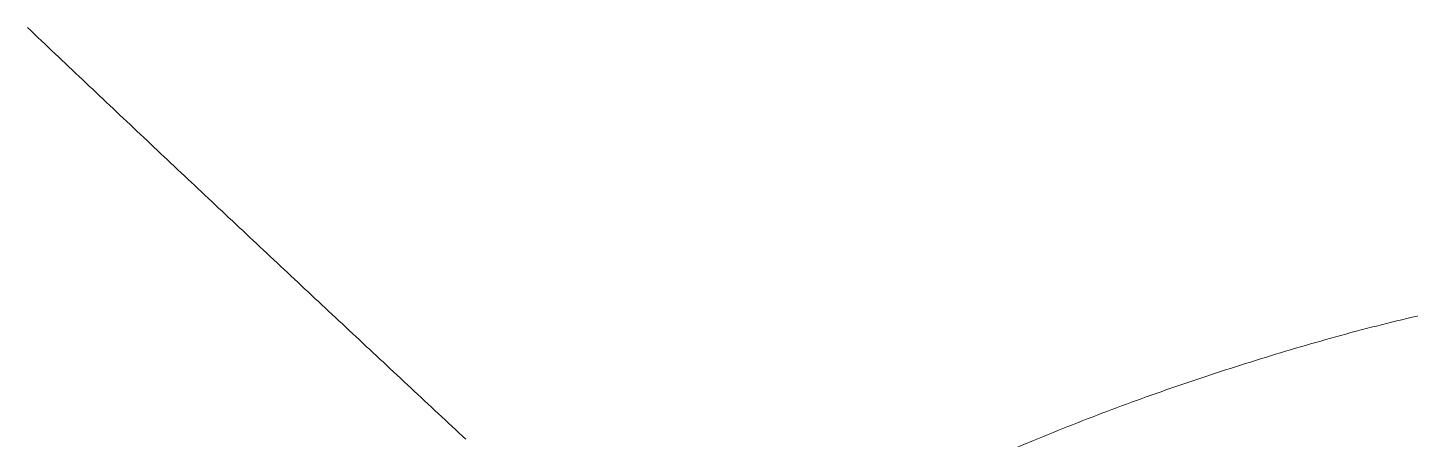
# Model space of a CAD drawing. Header units: millimetres. Extents: x 1680 to 166026, y 35966 to 91121.
# Drawn here: x 69324.5 to 69526.2, y 56689.8 to 56749.9 of the extents above; entities that cross this region are included whole.
import ezdxf

# ---------------------------------------------------------------- set-up
doc = ezdxf.new("R2010")
doc.units = ezdxf.units.MM
doc.linetypes.add('IMPORT-ACAD_ISO03W100', pattern=[762, 304.8, -457.2])
doc.layers.add('A-GENM', color=13, linetype='Continuous', lineweight=18)

# ---------------------------------------------------------------- blocks, each defined once
blk = doc.blocks.new('Furniture_Sofas-Armchairs_Fritz-Hansen_Alphabet-SofaT-Series-PL300-3 - Default-332488-mebel yerləşmə planı')
at = {"layer": 'A-GENM', "color": 253, "linetype": 'IMPORT-ACAD_ISO03W100'}
for points, knots in [([(-1207.09, -700.26), (-1210.74, -692.87), (-1215.84, -681.68), (-1221.85, -666.5), (-1225.94, -654.95), (-1229.68, -643.32), (-1233.08, -631.59), (-1236.01, -619.69), (-1238.43, -607.55), (-1240.38, -595.35), (-1242, -583.23), (-1243.32, -571.09), (-1244.38, -558.81), (-1245.18, -546.48), (-1245.75, -534.22), (-1246.16, -521.97), (-1246.47, -509.66), (-1246.68, -497.35), (-1246.77, -485.1), (-1246.8, -472.86), (-1246.84, -456.47), (-1246.83, -435.96), (-1246.87, -411.36), (-1247.05, -386.8), (-1247.5, -362.3), (-1248.28, -337.68), (-1249.59, -313.22), (-1251.62, -288.72), (-1254.29, -264.36), (-1257.65, -240.23), (-1260.21, -223.99), (-1261.56, -215.81)], [0, 0, 0, 0, 0.05, 0.075, 0.1, 0.125, 0.15, 0.175, 0.2, 0.225, 0.25, 0.275, 0.3, 0.325, 0.35, 0.375, 0.4, 0.425, 0.45, 0.475, 0.5, 0.55, 0.6, 0.65, 0.7, 0.75, 0.8, 0.85, 0.9, 0.95, 1, 1, 1, 1]), ([(-1247.39, -792.75), (-1244.89, -790.08), (-1239.86, -784.71), (-1232.4, -776.73), (-1224.95, -768.75), (-1219.96, -763.39), (-1217.45, -760.7)], [0.7778063, 0.7778063, 0.7778063, 0.7778063, 0.8055556, 0.8333333, 0.8611111, 0.8888889, 0.8888889, 0.8888889, 0.8888889]), ([(-1277.47, -824.64), (-1274.93, -821.97), (-1269.87, -816.63), (-1262.39, -808.7), (-1254.93, -800.78), (-1249.91, -795.44), (-1247.4, -792.76)], [0.6666795, 0.6666795, 0.6666795, 0.6666795, 0.6944444, 0.7222222, 0.75, 0.7777778, 0.7777778, 0.7777778, 0.7777778])]:
    blk.add_open_spline(points, degree=3, knots=knots, dxfattribs=at)

msp = doc.modelspace()

# ---------------------------------------------------------------- block references
at = {"layer": 'A-GENM', "color": 253, "linetype": 'IMPORT-ACAD_ISO03W100', "rotation": 270.0000000000002}
msp.add_blockref('Furniture_Sofas-Armchairs_Fritz-Hansen_Alphabet-SofaT-Series-PL300-3 - Default-332488-mebel yerləşmə planı', (70149.09, 55472.4), dxfattribs=at)

doc.saveas('drawing.dxf')
